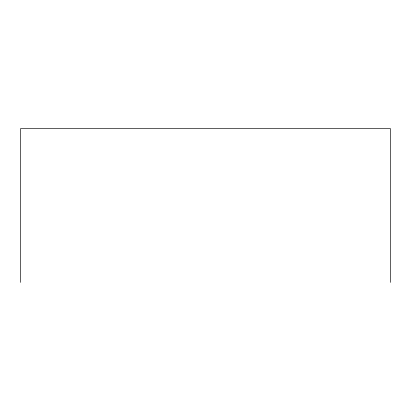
<?xml version="1.0" encoding="UTF-8"?>
<svg xmlns="http://www.w3.org/2000/svg" width="411" height="411" viewBox="0 0 411 411"><rect width="100%" height="100%" fill="white"/><g stroke="black" fill="none" stroke-linecap="round" stroke-linejoin="round"><path stroke-width="0.62" d="M390.45 282.393L390.45 128.607L20.55 128.607L20.55 282.393"/></g></svg>
